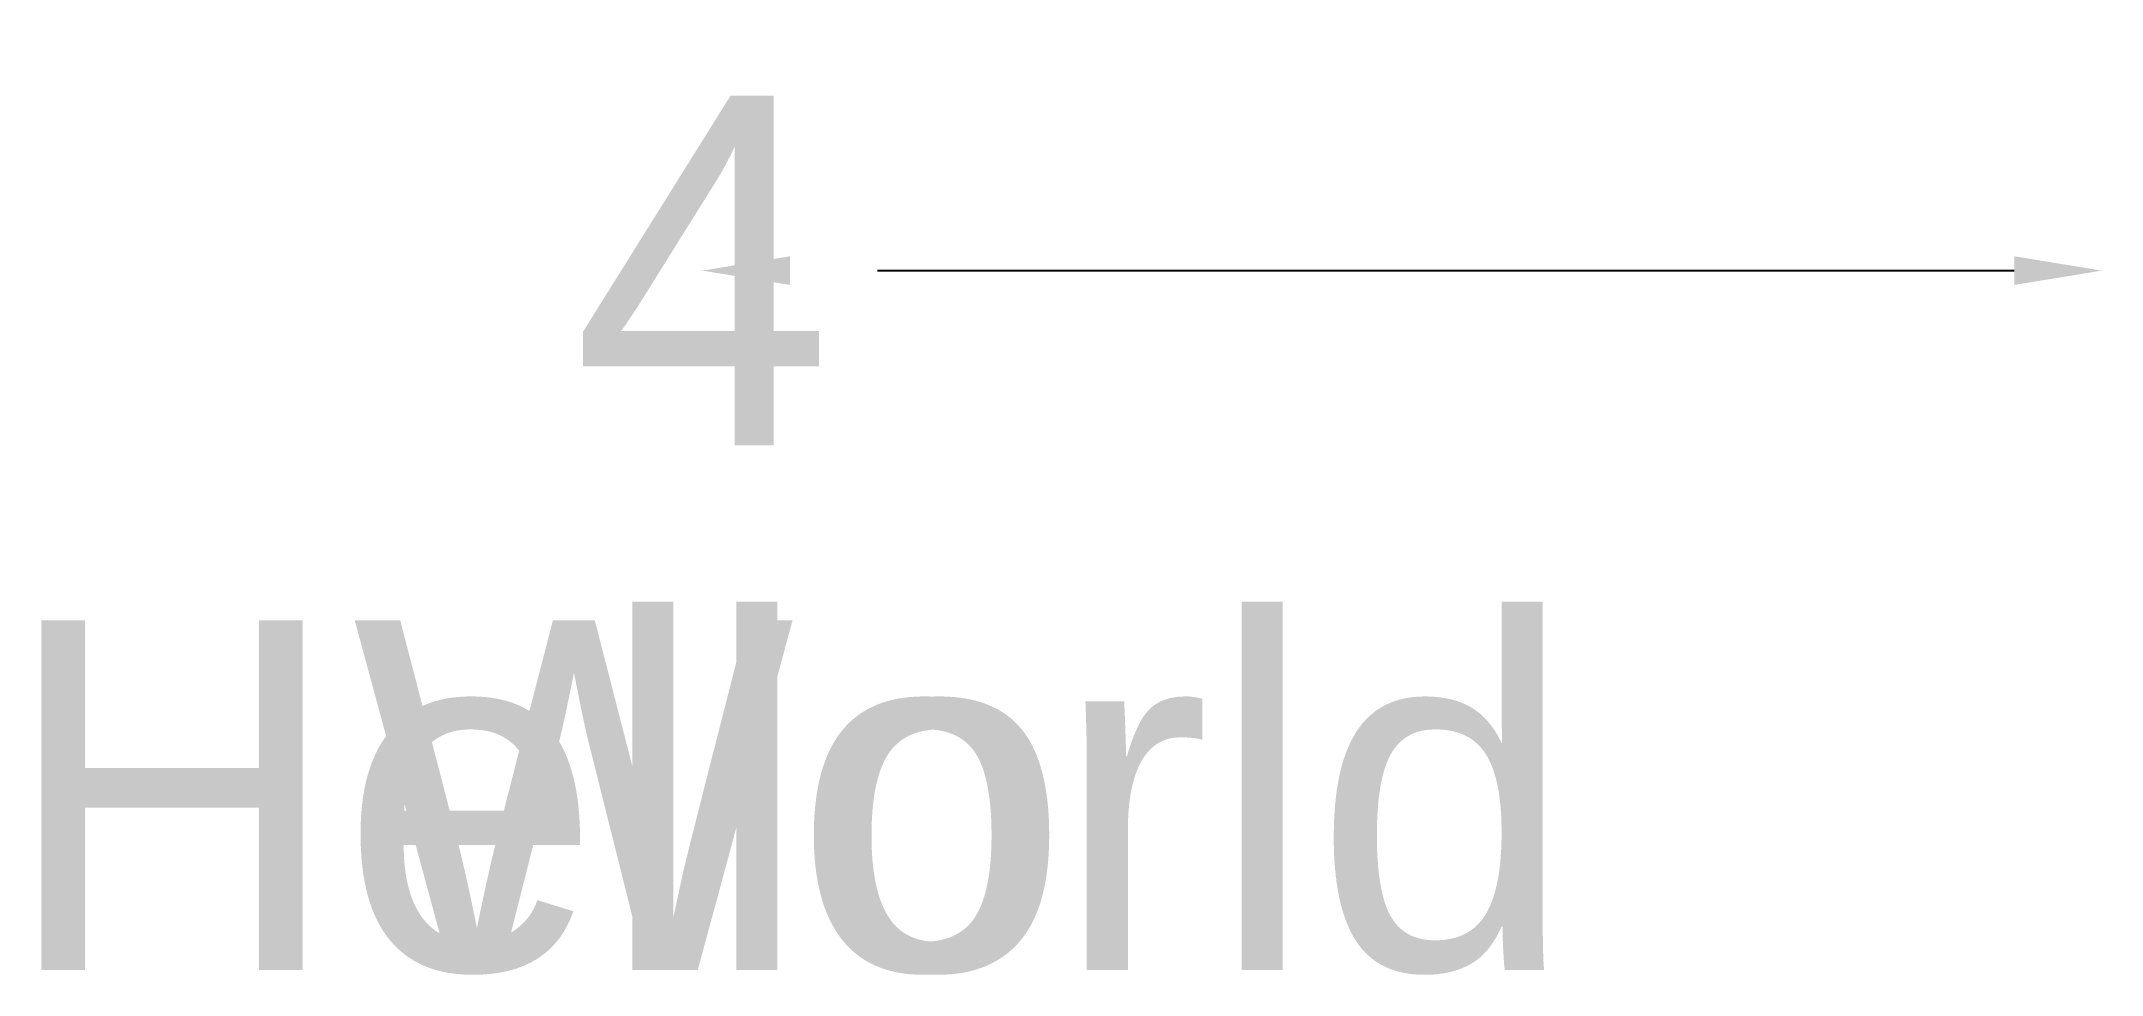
# Model space of a CAD drawing. Header units: metres. Extents: x 101.11 to 107, y 201.99 to 204.66.
import ezdxf

# ---------------------------------------------------------------- set-up
doc = ezdxf.new("R2010")
doc.units = ezdxf.units.M
doc.dimstyles.get("Standard").update_dxf_attribs({"dimtxt": 2.5, "dimasz": 2.5, "dimexe": 1.25, "dimexo": 0.625, "dimtad": 1, "dimcen": 2.5, "dimazin": 3, "dimtfac": 1, "dimtmove": 0, "dimatfit": 3})

# ---------------------------------------------------------------- blocks, each defined once
blk = doc.blocks.new('_CLOSEDFILLED')
at = {"color": 0, "linetype": 'BYBLOCK'}
blk.add_solid([(-1, 0.164), (0, 0), (-1, -0.164)], dxfattribs=at)
blk = doc.blocks.new('*D1')
for p, q in [((8, 10), (8, 10)), ((8.5, 10), (11.75, 10)), ((12, 10), (12, 10))]:
    blk.add_line(p, q)
at = {"layer": 'Defpoints'}
for p in [(8, 10), (8, 10), (12, 10)]:
    blk.add_point(p, dxfattribs=at)
at = {"xscale": 0.25, "yscale": 0.25, "rotation": 180}
blk.add_blockref('_CLOSEDFILLED', (8, 10), dxfattribs=at)
at = {"xscale": 0.25, "yscale": 0.25}
blk.add_blockref('_CLOSEDFILLED', (12, 10), dxfattribs=at)
at = {"insert": (8, 10), "char_height": 1, "attachment_point": 5}
blk.add_mtext('4', dxfattribs=at)
blk = doc.blocks.new('B1', base_point=(5, 6))
blk.add_text('Hello', height=1).set_placement((6, 8))
at = {"insert": (7, 9), "char_height": 1, "attachment_point": 1}
blk.add_mtext('World', dxfattribs=at)
dim = blk.add_linear_dim(base=(8, 10), p1=(8, 10), p2=(12, 10), dimstyle='Standard', override={"dimtmove": 2})
dim.commit()
dim.dimension.update_dxf_attribs({"geometry": '*D1', "text_midpoint": (8, 10), "dimtype": 160})

msp = doc.modelspace()

# ---------------------------------------------------------------- block references
msp.add_blockref('B1', (100, 200))

doc.saveas('drawing.dxf')
